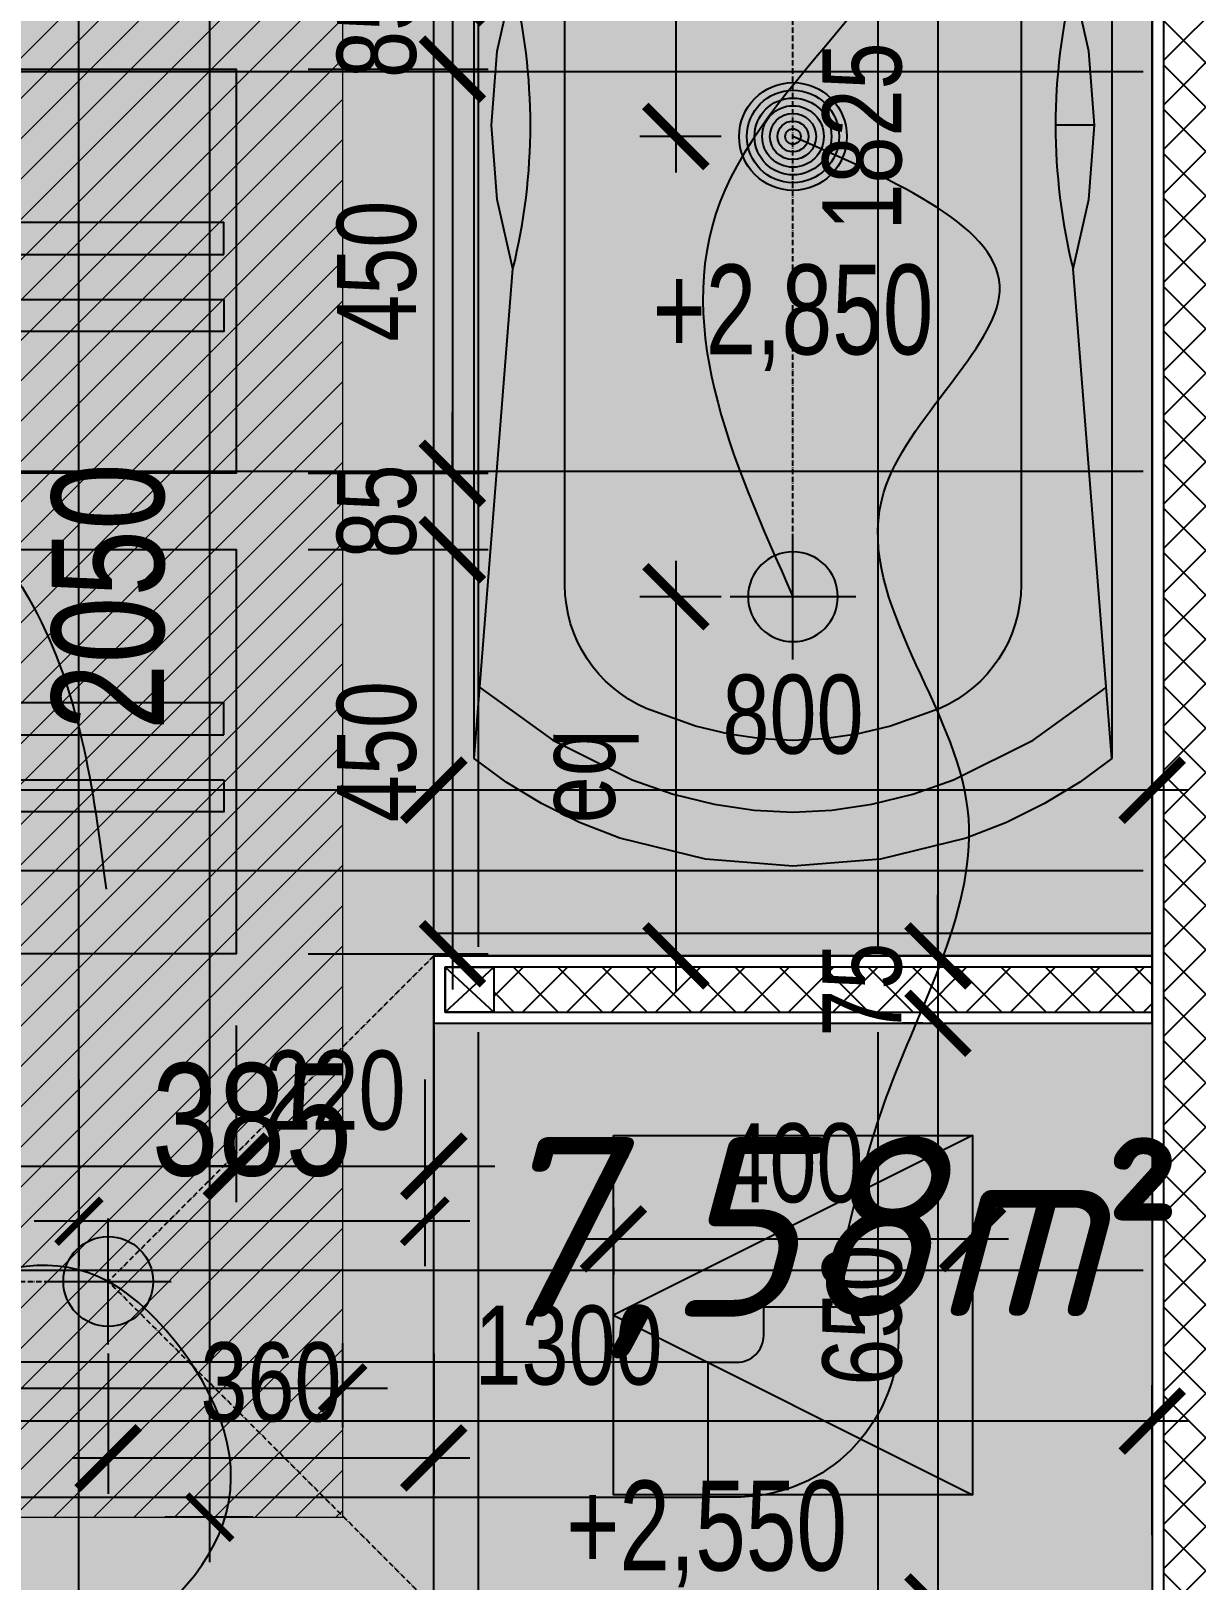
# Model space of a CAD drawing. Header units: metres. Extents: x -577923 to -19598, y 119734 to 247764.
# Drawn here: x -545700 to -544403, y 189603 to 191328 of the extents above; entities that cross this region are included whole.
import ezdxf
from ezdxf.enums import TextEntityAlignment as Align

# ---------------------------------------------------------------- set-up
doc = ezdxf.new("R2010")
doc.units = ezdxf.units.M
for name, pattern in [('ACAD_ISO10W100', [18, 12, -3, 0, -3]), ('CACHE2', [4.7625, 3.175, -1.5875]), ('HIDDEN', [9.525, 6.35, -3.175])]:
    doc.linetypes.add(name, pattern=pattern)
for name, color, linetype in [('ceiling', 232, 'Continuous'), ('ceiling dim', 4, 'Continuous'), ('dim', 4, 'Continuous'), ('electricity', 61, 'Continuous'), ('floor', 172, 'Continuous'), ('floor hatch', 252, 'Continuous'), ('furniture', 34, 'Continuous'), ('Gypsum_wall', 3, 'Continuous'), ('light', 230, 'Continuous'), ('Marks ceiling', 4, 'Continuous'), ('Sanitari', 144, 'Continuous'), ('Ventilation', 92, 'CACHE2')]:
    doc.layers.add(name, color=color, linetype=linetype)
doc.layers.add('Hitting', color=150, linetype='HIDDEN', lineweight=18)
doc.styles.add('ISO', font='isocpeui.ttf')
doc.styles.add('KOTE', font='romrust.shx', dxfattribs={"width": 0.8})
doc.dimstyles.new('ayala 50', dxfattribs={"dimscale": 50, "dimtxt": 2.5, "dimasz": 1, "dimexe": 1, "dimexo": 2, "dimgap": 1, "dimtad": 1, "dimdec": 0, "dimzin": 9, "dimdsep": 46, "dimtxsty": 'KOTE', "dimblk": 'ARCHTICK', "dimcen": 0, "dimdle": 1, "dimclrd": 4, "dimclre": 4, "dimclrt": 3, "dimadec": 0, "dimazin": 0, "dimtfac": 0.666667, "dimtdec": 0, "dimtix": 1, "dimtmove": 2, "dimatfit": 0, "dimfxl": 1, "dimtvp": 1, "dimtolj": 1, "dimarcsym": 0})
doc.dimstyles.new('scale 40', dxfattribs={"dimscale": 40, "dimtxt": 2.2, "dimasz": 1.7, "dimexe": 1, "dimexo": 2, "dimgap": 1, "dimtad": 1, "dimdec": 0, "dimzin": 9, "dimdsep": 46, "dimtxsty": 'KOTE', "dimblk": 'ARCHTICK', "dimcen": 0, "dimdle": 1, "dimclrd": 4, "dimclre": 4, "dimclrt": 3, "dimadec": 0, "dimazin": 0, "dimtfac": 0.666667, "dimtdec": 0, "dimtix": 1, "dimtmove": 2, "dimatfit": 0, "dimfxl": 1, "dimtvp": 1, "dimtolj": 1, "dimarcsym": 0})

# ---------------------------------------------------------------- blocks, each defined once
blk = doc.blocks.new('downlight')
at = {"color": 0}
for p, q in [((0, 10.5), (0, -10.5)), ((-10.5, 0), (10.5, 0))]:
    blk.add_line(p, q, dxfattribs=at)
blk.add_circle((0, 0), 7.5, dxfattribs=at)
blk = doc.blocks.new('_ArchTick')
at = {"color": 0, "linetype": 'ByBlock', "const_width": 0.15}
blk.add_lwpolyline([(-0.5, -0.5), (0.5, 0.5)], dxfattribs=at)
blk = doc.blocks.new('*D607')
at = {"layer": 'Defpoints', "color": 0, "transparency": 16777216}
for p in [(-545751.7, 189780.4), (-545751.7, 189573.3), (-544451.7, 189573.3)]:
    blk.add_point(p, dxfattribs=at)
at = {"layer": 'dim', "color": 4, "lineweight": -2, "transparency": 16777216}
for p, q in [((-545751.7, 189653.3), (-545751.7, 189820.4)), ((-544451.7, 189653.3), (-544451.7, 189820.4)), ((-544411.7, 189780.4), (-545791.7, 189780.4))]:
    blk.add_line(p, q, dxfattribs=at)
at = {"layer": 'dim', "color": 4, "lineweight": -2, "transparency": 16777216, "xscale": 68, "yscale": 68, "zscale": 68, "rotation": 180}
blk.add_blockref('_ArchTick', (-545751.7, 189780.4), dxfattribs=at)
at = {"layer": 'dim', "color": 4, "lineweight": -2, "transparency": 16777216, "xscale": 68, "yscale": 68, "zscale": 68}
blk.add_blockref('_ArchTick', (-544451.7, 189780.4), dxfattribs=at)
at = {"layer": 'dim', "color": 3, "transparency": 16777216, "insert": (-545101.7, 189864.4), "char_height": 88, "attachment_point": 5, "style": 'KOTE'}
blk.add_mtext('\\A1;1300', dxfattribs=at)
blk = doc.blocks.new('*D617')
at = {"layer": 'Defpoints', "color": 0, "transparency": 16777216}
for p in [(-544451.7, 192123.3), (-544690.3, 190298.3), (-544451.7, 190298.3)]:
    blk.add_point(p, dxfattribs=at)
at = {"layer": 'dim', "color": 4, "lineweight": -2, "transparency": 16777216}
for p, q in [((-544690.3, 192163.3), (-544690.3, 190258.3)), ((-544531.7, 192123.3), (-544730.3, 192123.3)), ((-544531.7, 190298.3), (-544730.3, 190298.3))]:
    blk.add_line(p, q, dxfattribs=at)
at = {"layer": 'dim', "color": 4, "lineweight": -2, "transparency": 16777216, "xscale": 68, "yscale": 68, "zscale": 68}
for p, rotation in [((-544690.3, 192123.3), 90), ((-544690.3, 190298.3), 270)]:
    blk.add_blockref('_ArchTick', p, dxfattribs=dict(at, rotation=rotation))
at = {"layer": 'dim', "color": 3, "transparency": 16777216, "insert": (-544774.3, 191210.8), "char_height": 88, "attachment_point": 5, "rotation": 90, "style": 'KOTE'}
blk.add_mtext('\\A1;1825', dxfattribs=at)
blk = doc.blocks.new('air diffuser')
at = {"color": 0}
for radius in [150, 128.6, 107.1, 85.7, 64.3, 42.9, 21.4]:
    blk.add_circle((0, 0), radius, dxfattribs=at)
blk = doc.blocks.new('Ravak sonata 180')
at = {"layer": 'Gypsum_wall', "linetype": 'ByBlock'}
blk.add_hatch(color=254, dxfattribs=at).paths.add_polyline_path([(-1800, -400), (-1800, 400), (0, 400), (0, -400)])
at = {"color": 0}
for p, q in [((-1605, 355), (-195, 355)), ((-1605, 355), (-1060, 311.9)), ((-900, -335.6), (-900, -292.4)), ((-1605, -355), (-1060, -311.9)), ((-195, -355), (-1605, -355))]:
    blk.add_line(p, q, dxfattribs=at)
for points in [[(-1800, -400), (-1800, 400), (0, 400), (0, -400), (-1800, -400)], [(-1605, -355), (-1631.5, -319.5), (-1655.4, -280.2), (-1676.3, -237.8), (-1693.8, -192.7), (-1717.3, -97.3), (-1725, 0), (-1717.3, 97.3), (-1693.8, 192.7), (-1676.3, 237.8), (-1655.4, 280.2), (-1631.5, 319.5), (-1605, 355)], [(-1526.2, 348.8), (-1584.6, 267.6), (-1628.9, 178.9), (-1644.7, 133.4), (-1656.1, 87.9), (-1662.8, 43.2), (-1665, 0), (-1662.8, -43.2), (-1656.1, -87.9), (-1644.7, -133.4), (-1628.9, -178.9), (-1584.6, -267.6), (-1526.2, -348.8)], [(-1060, 311.9), (-982.6, 329.4), (-900, 335.6), (-817.4, 329.4), (-740, 311.9)], [(-1060, -311.9), (-982.6, -329.4), (-900, -335.6), (-817.4, -329.4), (-740, -311.9)]]:
    blk.add_lwpolyline(points, dxfattribs=at)
blk.add_lwpolyline([(-1411.6, -254, -0.299465), (-1549.3, -163.4), (-1569, -108.5), (-1578, -71.2), (-1583.3, -34.8), (-1585, 0), (-1583.3, 34.9), (-1578, 71.2), (-1569, 108.5), (-1549.3, 163.4, -0.299465), (-1411.6, 254), (-253.4, 254), (-224, 201.1), (-192.5, 119.6), (-182.7, 78.7), (-176.9, 38.7), (-175, 0), (-176.9, -38.7), (-182.7, -78.7), (-192.5, -119.6), (-224, -201.1), (-253.4, -254), (-1411.6, -254)], format="xyb", dxfattribs=at)
for centre, start, end in [((-900, 958.2), 256.0954, 283.9046), ((-900, -958.2), 76.0954, 103.9046)]:
    blk.add_arc(centre, 665.8, start, end, dxfattribs=at)
blk = doc.blocks.new('*D830')
at = {"layer": 'Defpoints', "color": 0, "transparency": 16777216}
for p in [(-544451.7, 190298.3), (-544690.3, 190223.3), (-544627, 190223.3)]:
    blk.add_point(p, dxfattribs=at)
at = {"layer": 'dim', "color": 4, "lineweight": -2, "transparency": 16777216}
for p, q in [((-544690.3, 190298.3), (-544690.3, 190366.3)), ((-544531.7, 190298.3), (-544730.3, 190298.3)), ((-544690.3, 190298.3), (-544690.3, 190223.3)), ((-544707, 190223.3), (-544730.3, 190223.3)), ((-544690.3, 190223.3), (-544690.3, 190155.3))]:
    blk.add_line(p, q, dxfattribs=at)
at = {"layer": 'dim', "color": 4, "lineweight": -2, "transparency": 16777216, "xscale": 68, "yscale": 68, "zscale": 68}
for p, rotation in [((-544690.3, 190298.3), 270), ((-544690.3, 190223.3), 90)]:
    blk.add_blockref('_ArchTick', p, dxfattribs=dict(at, rotation=rotation))
at = {"layer": 'dim', "color": 3, "transparency": 16777216, "insert": (-544774.3, 190260.8), "char_height": 88, "attachment_point": 5, "rotation": 90, "style": 'KOTE'}
blk.add_mtext('\\A1;75', dxfattribs=at)
blk = doc.blocks.new('*D831')
at = {"layer": 'Defpoints', "color": 0, "transparency": 16777216}
for p in [(-544627, 190223.3), (-544690.3, 189573.3), (-544451.7, 189573.3)]:
    blk.add_point(p, dxfattribs=at)
at = {"layer": 'dim', "color": 4, "lineweight": -2, "transparency": 16777216}
for p, q in [((-544690.3, 190263.3), (-544690.3, 189533.3)), ((-544707, 190223.3), (-544730.3, 190223.3)), ((-544531.7, 189573.3), (-544730.3, 189573.3))]:
    blk.add_line(p, q, dxfattribs=at)
at = {"layer": 'dim', "color": 4, "lineweight": -2, "transparency": 16777216, "xscale": 68, "yscale": 68, "zscale": 68}
for p, rotation in [((-544690.3, 190223.3), 90), ((-544690.3, 189573.3), 270)]:
    blk.add_blockref('_ArchTick', p, dxfattribs=dict(at, rotation=rotation))
at = {"layer": 'dim', "color": 3, "transparency": 16777216, "insert": (-544774.3, 189898.3), "char_height": 88, "attachment_point": 5, "rotation": 90, "style": 'KOTE'}
blk.add_mtext('\\A1;650', dxfattribs=at)
blk = doc.blocks.new('*D836')
at = {"layer": 'Defpoints', "color": 0, "transparency": 16777216}
for p in [(-545251.7, 190482.9), (-545251.7, 190298.3), (-544451.7, 190298.3)]:
    blk.add_point(p, dxfattribs=at)
at = {"layer": 'dim', "color": 4, "lineweight": -2, "transparency": 16777216}
for p, q in [((-545251.7, 190378.3), (-545251.7, 190522.9)), ((-544451.7, 190378.3), (-544451.7, 190522.9)), ((-544411.7, 190482.9), (-545291.7, 190482.9))]:
    blk.add_line(p, q, dxfattribs=at)
at = {"layer": 'dim', "color": 4, "lineweight": -2, "transparency": 16777216, "xscale": 68, "yscale": 68, "zscale": 68, "rotation": 180}
blk.add_blockref('_ArchTick', (-545251.7, 190482.9), dxfattribs=at)
at = {"layer": 'dim', "color": 4, "lineweight": -2, "transparency": 16777216, "xscale": 68, "yscale": 68, "zscale": 68}
blk.add_blockref('_ArchTick', (-544451.7, 190482.9), dxfattribs=at)
at = {"layer": 'dim', "color": 3, "transparency": 16777216, "insert": (-544851.7, 190566.9), "char_height": 88, "attachment_point": 5, "style": 'KOTE'}
blk.add_mtext('\\A1;800', dxfattribs=at)
blk = doc.blocks.new('*D849')
at = {"layer": 'ceiling dim', "color": 4, "linetype": 'ByBlock', "lineweight": -2, "transparency": 16777216}
for p, q in [((-546711.8, 190220.8), (-546711.8, 190024.3)), ((-545471.7, 190220.8), (-545471.7, 190024.3)), ((-546751.8, 190064.3), (-545431.7, 190064.3))]:
    blk.add_line(p, q, dxfattribs=at)
at = {"layer": 'Defpoints', "color": 0, "linetype": 'ByBlock', "transparency": 16777216}
for p in [(-546711.8, 190300.8), (-545471.7, 190300.8), (-545471.7, 190064.3)]:
    blk.add_point(p, dxfattribs=at)
at = {"layer": 'ceiling dim', "color": 4, "linetype": 'ByBlock', "lineweight": -2, "transparency": 16777216, "xscale": 68, "yscale": 68, "zscale": 68, "rotation": 180}
blk.add_blockref('_ArchTick', (-546711.8, 190064.3), dxfattribs=at)
at = {"layer": 'ceiling dim', "color": 4, "linetype": 'ByBlock', "lineweight": -2, "transparency": 16777216, "xscale": 68, "yscale": 68, "zscale": 68}
blk.add_blockref('_ArchTick', (-545471.7, 190064.3), dxfattribs=at)
at = {"layer": 'ceiling dim', "color": 3, "linetype": 'ByBlock', "transparency": 16777216, "insert": (-546091.8, 190148.3), "char_height": 88, "attachment_point": 5, "style": 'KOTE'}
blk.add_mtext('\\A1;1240', dxfattribs=at)
blk = doc.blocks.new('*D850')
at = {"layer": 'ceiling dim', "color": 4, "linetype": 'ByBlock', "lineweight": -2, "transparency": 16777216}
for p, q in [((-545471.7, 190220.8), (-545471.7, 190024.3)), ((-545251.7, 190220.8), (-545251.7, 190024.3)), ((-545471.7, 190064.3), (-545539.7, 190064.3)), ((-545471.7, 190064.3), (-545251.7, 190064.3)), ((-545251.7, 190064.3), (-545183.7, 190064.3))]:
    blk.add_line(p, q, dxfattribs=at)
at = {"layer": 'Defpoints', "color": 0, "linetype": 'ByBlock', "transparency": 16777216}
for p in [(-545471.7, 190300.8), (-545251.7, 190300.8), (-545251.7, 190064.3)]:
    blk.add_point(p, dxfattribs=at)
at = {"layer": 'ceiling dim', "color": 4, "linetype": 'ByBlock', "lineweight": -2, "transparency": 16777216, "xscale": 68, "yscale": 68, "zscale": 68}
blk.add_blockref('_ArchTick', (-545471.7, 190064.3), dxfattribs=at)
at = {"layer": 'ceiling dim', "color": 4, "linetype": 'ByBlock', "lineweight": -2, "transparency": 16777216, "xscale": 68, "yscale": 68, "zscale": 68, "rotation": 180}
blk.add_blockref('_ArchTick', (-545251.7, 190064.3), dxfattribs=at)
at = {"layer": 'ceiling dim', "color": 3, "linetype": 'ByBlock', "transparency": 16777216, "insert": (-545361.7, 190148.3), "char_height": 88, "attachment_point": 5, "style": 'KOTE'}
blk.add_mtext('\\A1;220', dxfattribs=at)
blk = doc.blocks.new('*D852')
at = {"layer": 'ceiling dim', "color": 4, "linetype": 'ByBlock', "lineweight": -2, "transparency": 16777216}
for p, q in [((-545231, 191370.8), (-545231, 191438.8)), ((-545391.7, 191370.8), (-545191, 191370.8)), ((-545231, 191370.8), (-545231, 191285.8)), ((-545391.7, 191285.8), (-545191, 191285.8)), ((-545231, 191285.8), (-545231, 191217.8))]:
    blk.add_line(p, q, dxfattribs=at)
at = {"layer": 'Defpoints', "color": 0, "linetype": 'ByBlock', "transparency": 16777216}
for p in [(-545471.7, 191370.8), (-545471.7, 191285.8), (-545231, 191285.8)]:
    blk.add_point(p, dxfattribs=at)
at = {"layer": 'ceiling dim', "color": 4, "linetype": 'ByBlock', "lineweight": -2, "transparency": 16777216, "xscale": 68, "yscale": 68, "zscale": 68}
for p, rotation in [((-545231, 191370.8), 270), ((-545231, 191285.8), 90)]:
    blk.add_blockref('_ArchTick', p, dxfattribs=dict(at, rotation=rotation))
at = {"layer": 'ceiling dim', "color": 3, "linetype": 'ByBlock', "transparency": 16777216, "insert": (-545315, 191328.3), "char_height": 88, "attachment_point": 5, "rotation": 90, "style": 'KOTE'}
blk.add_mtext('\\A1;85', dxfattribs=at)
blk = doc.blocks.new('*D853')
at = {"layer": 'ceiling dim', "color": 4, "linetype": 'ByBlock', "lineweight": -2, "transparency": 16777216}
for p, q in [((-545231, 191325.8), (-545231, 190795.8)), ((-545391.7, 191285.8), (-545191, 191285.8)), ((-545391.7, 190835.8), (-545191, 190835.8))]:
    blk.add_line(p, q, dxfattribs=at)
at = {"layer": 'Defpoints', "color": 0, "linetype": 'ByBlock', "transparency": 16777216}
for p in [(-545471.7, 191285.8), (-545471.7, 190835.8), (-545231, 190835.8)]:
    blk.add_point(p, dxfattribs=at)
at = {"layer": 'ceiling dim', "color": 4, "linetype": 'ByBlock', "lineweight": -2, "transparency": 16777216, "xscale": 68, "yscale": 68, "zscale": 68}
for p, rotation in [((-545231, 191285.8), 90), ((-545231, 190835.8), 270)]:
    blk.add_blockref('_ArchTick', p, dxfattribs=dict(at, rotation=rotation))
at = {"layer": 'ceiling dim', "color": 3, "linetype": 'ByBlock', "transparency": 16777216, "insert": (-545315, 191060.8), "char_height": 88, "attachment_point": 5, "rotation": 90, "style": 'KOTE'}
blk.add_mtext('\\A1;450', dxfattribs=at)
blk = doc.blocks.new('*D854')
at = {"layer": 'ceiling dim', "color": 4, "linetype": 'ByBlock', "lineweight": -2, "transparency": 16777216}
for p, q in [((-545231, 190835.8), (-545231, 190903.8)), ((-545391.7, 190835.8), (-545191, 190835.8)), ((-545231, 190835.8), (-545231, 190750.8)), ((-545391.7, 190750.8), (-545191, 190750.8)), ((-545231, 190750.8), (-545231, 190682.8))]:
    blk.add_line(p, q, dxfattribs=at)
at = {"layer": 'Defpoints', "color": 0, "linetype": 'ByBlock', "transparency": 16777216}
for p in [(-545471.7, 190835.8), (-545471.7, 190750.8), (-545231, 190750.8)]:
    blk.add_point(p, dxfattribs=at)
at = {"layer": 'ceiling dim', "color": 4, "linetype": 'ByBlock', "lineweight": -2, "transparency": 16777216, "xscale": 68, "yscale": 68, "zscale": 68}
for p, rotation in [((-545231, 190835.8), 270), ((-545231, 190750.8), 90)]:
    blk.add_blockref('_ArchTick', p, dxfattribs=dict(at, rotation=rotation))
at = {"layer": 'ceiling dim', "color": 3, "linetype": 'ByBlock', "transparency": 16777216, "insert": (-545315, 190793.3), "char_height": 88, "attachment_point": 5, "rotation": 90, "style": 'KOTE'}
blk.add_mtext('\\A1;85', dxfattribs=at)
blk = doc.blocks.new('*D855')
at = {"layer": 'ceiling dim', "color": 4, "linetype": 'ByBlock', "lineweight": -2, "transparency": 16777216}
for p, q in [((-545231, 190790.8), (-545231, 190260.8)), ((-545391.7, 190750.8), (-545191, 190750.8)), ((-545391.7, 190300.8), (-545191, 190300.8))]:
    blk.add_line(p, q, dxfattribs=at)
at = {"layer": 'Defpoints', "color": 0, "linetype": 'ByBlock', "transparency": 16777216}
for p in [(-545471.7, 190750.8), (-545471.7, 190300.8), (-545231, 190300.8)]:
    blk.add_point(p, dxfattribs=at)
at = {"layer": 'ceiling dim', "color": 4, "linetype": 'ByBlock', "lineweight": -2, "transparency": 16777216, "xscale": 68, "yscale": 68, "zscale": 68}
for p, rotation in [((-545231, 190750.8), 90), ((-545231, 190300.8), 270)]:
    blk.add_blockref('_ArchTick', p, dxfattribs=dict(at, rotation=rotation))
at = {"layer": 'ceiling dim', "color": 3, "linetype": 'ByBlock', "transparency": 16777216, "insert": (-545315, 190525.8), "char_height": 88, "attachment_point": 5, "rotation": 90, "style": 'KOTE'}
blk.add_mtext('\\A1;450', dxfattribs=at)
blk = doc.blocks.new('*D894')
at = {"layer": 'Defpoints', "color": 0, "transparency": 16777216}
for p in [(-546931.8, 190482.9), (-546931.8, 190298.3), (-545251.7, 190298.3)]:
    blk.add_point(p, dxfattribs=at)
at = {"layer": 'dim', "color": 4, "lineweight": -2, "transparency": 16777216}
for p, q in [((-546931.8, 190378.3), (-546931.8, 190522.9)), ((-545251.7, 190378.3), (-545251.7, 190522.9)), ((-545211.7, 190482.9), (-546971.8, 190482.9))]:
    blk.add_line(p, q, dxfattribs=at)
at = {"layer": 'dim', "color": 4, "lineweight": -2, "transparency": 16777216, "xscale": 68, "yscale": 68, "zscale": 68, "rotation": 180}
blk.add_blockref('_ArchTick', (-546931.8, 190482.9), dxfattribs=at)
at = {"layer": 'dim', "color": 4, "lineweight": -2, "transparency": 16777216, "xscale": 68, "yscale": 68, "zscale": 68}
blk.add_blockref('_ArchTick', (-545251.7, 190482.9), dxfattribs=at)
at = {"layer": 'dim', "color": 3, "transparency": 16777216, "insert": (-546091.8, 190566.9), "char_height": 88, "attachment_point": 5, "style": 'KOTE'}
blk.add_mtext('\\A1;1680', dxfattribs=at)
blk = doc.blocks.new('*D986')
at = {"layer": 'ceiling dim', "color": 4, "linetype": 'ByBlock', "lineweight": -2, "transparency": 16777216}
for p, q in [((-545614.2, 189855.8), (-545614.2, 189699.4)), ((-545251.7, 189855.8), (-545251.7, 189699.4)), ((-545654.2, 189739.4), (-545211.7, 189739.4))]:
    blk.add_line(p, q, dxfattribs=at)
at = {"layer": 'Defpoints', "color": 0, "linetype": 'ByBlock', "transparency": 16777216}
for p in [(-545614.2, 189935.8), (-545251.7, 189935.8), (-545251.7, 189739.4)]:
    blk.add_point(p, dxfattribs=at)
at = {"layer": 'ceiling dim', "color": 4, "linetype": 'ByBlock', "lineweight": -2, "transparency": 16777216, "xscale": 68, "yscale": 68, "zscale": 68, "rotation": 180}
blk.add_blockref('_ArchTick', (-545614.2, 189739.4), dxfattribs=at)
at = {"layer": 'ceiling dim', "color": 4, "linetype": 'ByBlock', "lineweight": -2, "transparency": 16777216, "xscale": 68, "yscale": 68, "zscale": 68}
blk.add_blockref('_ArchTick', (-545251.7, 189739.4), dxfattribs=at)
at = {"layer": 'ceiling dim', "color": 3, "linetype": 'ByBlock', "transparency": 16777216, "insert": (-545433, 189823.4), "char_height": 88, "attachment_point": 5, "style": 'KOTE'}
blk.add_mtext('\\A1;360', dxfattribs=at)
blk = doc.blocks.new('*D995')
at = {"layer": 'ceiling dim', "color": 4, "linetype": 'ByBlock', "lineweight": -2, "transparency": 16777216}
for p, q in [((-544982.1, 190738.3), (-544982.1, 190258.3)), ((-544931.7, 190698.3), (-545022.1, 190698.3)), ((-544931.7, 190298.3), (-545022.1, 190298.3))]:
    blk.add_line(p, q, dxfattribs=at)
at = {"layer": 'Defpoints', "color": 0, "linetype": 'ByBlock', "transparency": 16777216}
for p in [(-544851.7, 190698.3), (-544982.1, 190298.3), (-544851.7, 190298.3)]:
    blk.add_point(p, dxfattribs=at)
at = {"layer": 'ceiling dim', "color": 4, "linetype": 'ByBlock', "lineweight": -2, "transparency": 16777216, "xscale": 68, "yscale": 68, "zscale": 68}
for p, rotation in [((-544982.1, 190698.3), 90), ((-544982.1, 190298.3), 270)]:
    blk.add_blockref('_ArchTick', p, dxfattribs=dict(at, rotation=rotation))
at = {"layer": 'ceiling dim', "color": 3, "linetype": 'ByBlock', "transparency": 16777216, "insert": (-545080.8, 190498.3), "char_height": 88, "attachment_point": 5, "rotation": 90, "style": 'KOTE'}
blk.add_mtext('\\A1;eq', dxfattribs=at)
blk = doc.blocks.new('*D997')
at = {"layer": 'ceiling dim', "color": 4, "linetype": 'ByBlock', "lineweight": -2, "transparency": 16777216}
for p, q in [((-544982.1, 191763.3), (-544982.1, 191170.8)), ((-544931.7, 191723.3), (-545022.1, 191723.3)), ((-544931.7, 191210.8), (-545022.1, 191210.8))]:
    blk.add_line(p, q, dxfattribs=at)
at = {"layer": 'Defpoints', "color": 0, "linetype": 'ByBlock', "transparency": 16777216}
for p in [(-544851.7, 191723.3), (-544982.1, 191210.8), (-544851.7, 191210.8)]:
    blk.add_point(p, dxfattribs=at)
at = {"layer": 'ceiling dim', "color": 4, "linetype": 'ByBlock', "lineweight": -2, "transparency": 16777216, "xscale": 68, "yscale": 68, "zscale": 68}
for p, rotation in [((-544982.1, 191723.3), 90), ((-544982.1, 191210.8), 270)]:
    blk.add_blockref('_ArchTick', p, dxfattribs=dict(at, rotation=rotation))
at = {"layer": 'ceiling dim', "color": 3, "linetype": 'ByBlock', "transparency": 16777216, "insert": (-545066.1, 191467), "char_height": 88, "attachment_point": 5, "rotation": 90, "style": 'KOTE'}
blk.add_mtext('\\A1;512', dxfattribs=at)
blk = doc.blocks.new('*D1046')
at = {"layer": 'Defpoints', "color": 0, "linetype": 'ByBlock', "transparency": 16777216}
for p in [(-545646.8, 190260.8), (-545261.7, 190260.8), (-545646.8, 190002.9)]:
    blk.add_point(p, dxfattribs=at)
at = {"layer": 'floor', "color": 4, "linetype": 'ByBlock', "lineweight": -2, "transparency": 16777216}
for p, q in [((-545646.8, 190160.8), (-545646.8, 189952.9)), ((-545261.7, 190160.8), (-545261.7, 189952.9)), ((-545211.7, 190002.9), (-545696.8, 190002.9))]:
    blk.add_line(p, q, dxfattribs=at)
at = {"layer": 'floor', "color": 4, "linetype": 'ByBlock', "lineweight": -2, "transparency": 16777216, "xscale": 50, "yscale": 50, "zscale": 50, "rotation": 180}
blk.add_blockref('_ArchTick', (-545646.8, 190002.9), dxfattribs=at)
at = {"layer": 'floor', "color": 4, "linetype": 'ByBlock', "lineweight": -2, "transparency": 16777216, "xscale": 50, "yscale": 50, "zscale": 50}
blk.add_blockref('_ArchTick', (-545261.7, 190002.9), dxfattribs=at)
at = {"layer": 'floor', "color": 3, "linetype": 'ByBlock', "transparency": 16777216, "insert": (-545454.2, 190115.4), "char_height": 125, "attachment_point": 5, "style": 'KOTE'}
blk.add_mtext('\\A1;385', dxfattribs=at)
blk = doc.blocks.new('*D1186')
at = {"layer": 'ceiling dim', "color": 4, "linetype": 'ByBlock', "lineweight": -2, "transparency": 16777216}
for p, q in [((-545051.7, 190018.3), (-545051.7, 189943.3)), ((-544651.7, 190018.3), (-544651.7, 189943.3)), ((-545091.7, 189983.3), (-544611.7, 189983.3))]:
    blk.add_line(p, q, dxfattribs=at)
at = {"layer": 'Defpoints', "color": 0, "linetype": 'ByBlock', "transparency": 16777216}
for p in [(-545051.7, 190098.3), (-544651.7, 190098.3), (-544651.7, 189983.3)]:
    blk.add_point(p, dxfattribs=at)
at = {"layer": 'ceiling dim', "color": 4, "linetype": 'ByBlock', "lineweight": -2, "transparency": 16777216, "xscale": 68, "yscale": 68, "zscale": 68, "rotation": 180}
blk.add_blockref('_ArchTick', (-545051.7, 189983.3), dxfattribs=at)
at = {"layer": 'ceiling dim', "color": 4, "linetype": 'ByBlock', "lineweight": -2, "transparency": 16777216, "xscale": 68, "yscale": 68, "zscale": 68}
blk.add_blockref('_ArchTick', (-544651.7, 189983.3), dxfattribs=at)
at = {"layer": 'ceiling dim', "color": 3, "linetype": 'ByBlock', "transparency": 16777216, "insert": (-544851.7, 190067.3), "char_height": 88, "attachment_point": 5, "style": 'KOTE'}
blk.add_mtext('\\A1;400', dxfattribs=at)
blk = doc.blocks.new('*D1190')
at = {"layer": 'Defpoints', "color": 0, "linetype": 'ByBlock', "transparency": 16777216}
for p in [(-545353.1, 191723.3), (-545501.3, 189673.3), (-545353.1, 189673.3)]:
    blk.add_point(p, dxfattribs=at)
at = {"layer": 'Hitting', "color": 4, "linetype": 'ByBlock', "lineweight": -2, "transparency": 16777216}
for p, q in [((-545501.3, 191773.3), (-545501.3, 189623.3)), ((-545453.1, 191723.3), (-545551.3, 191723.3)), ((-545453.1, 189673.3), (-545551.3, 189673.3))]:
    blk.add_line(p, q, dxfattribs=at)
at = {"layer": 'Hitting', "color": 4, "linetype": 'ByBlock', "lineweight": -2, "transparency": 16777216, "xscale": 50, "yscale": 50, "zscale": 50}
for p, rotation in [((-545501.3, 191723.3), 90), ((-545501.3, 189673.3), 270)]:
    blk.add_blockref('_ArchTick', p, dxfattribs=dict(at, rotation=rotation))
at = {"layer": 'Hitting', "color": 3, "linetype": 'ByBlock', "transparency": 16777216, "insert": (-545613.8, 190698.3), "char_height": 125, "attachment_point": 5, "rotation": 90, "style": 'KOTE'}
blk.add_mtext('\\A1;2050', dxfattribs=at)
blk = doc.blocks.new('*D1191')
at = {"layer": 'Defpoints', "color": 0, "linetype": 'ByBlock', "transparency": 16777216}
for p in [(-545353.1, 189817.2), (-546851.8, 189673.3), (-545353.1, 189673.3)]:
    blk.add_point(p, dxfattribs=at)
at = {"layer": 'Hitting', "color": 4, "linetype": 'ByBlock', "lineweight": -2, "transparency": 16777216}
for p, q in [((-546851.8, 189773.3), (-546851.8, 189867.2)), ((-545353.1, 189773.3), (-545353.1, 189867.2)), ((-546901.8, 189817.2), (-545303.1, 189817.2))]:
    blk.add_line(p, q, dxfattribs=at)
at = {"layer": 'Hitting', "color": 4, "linetype": 'ByBlock', "lineweight": -2, "transparency": 16777216, "xscale": 50, "yscale": 50, "zscale": 50, "rotation": 180}
blk.add_blockref('_ArchTick', (-546851.8, 189817.2), dxfattribs=at)
at = {"layer": 'Hitting', "color": 4, "linetype": 'ByBlock', "lineweight": -2, "transparency": 16777216, "xscale": 50, "yscale": 50, "zscale": 50}
blk.add_blockref('_ArchTick', (-545353.1, 189817.2), dxfattribs=at)
at = {"layer": 'Hitting', "color": 3, "linetype": 'ByBlock', "transparency": 16777216, "insert": (-546102.4, 189929.7), "char_height": 125, "attachment_point": 5, "style": 'KOTE'}
blk.add_mtext('\\A1;1500', dxfattribs=at)

msp = doc.modelspace()

# ---------------------------------------------------------------- hatches: boundary and pattern name
at = {"layer": 'ceiling', "linetype": 'ByBlock', "true_color": 0xa9bcb3}
h = msp.add_hatch(color=253, dxfattribs=at)
h.paths.add_polyline_path([(-545251.7, 190298.3), (-544451.7, 190298.3), (-544451.7, 192123.3), (-546931.8, 192123.3), (-546931.8, 191823.3), (-547521.8, 191823.3), (-547521.8, 190298.3), (-546931.8, 190298.3), (-546931.8, 189573.3), (-545251.7, 189573.3)])
h.paths.add_polyline_path([(-546711.8, 190750.8), (-545471.7, 190750.8), (-545471.7, 190300.8), (-546711.8, 190300.8)], flags=16)
h.paths.add_polyline_path([(-546711.8, 191285.8), (-545471.7, 191285.8), (-545471.7, 190835.8), (-546711.8, 190835.8)], flags=16)
h.paths.add_polyline_path([(-545471.7, 191820.8), (-546711.8, 191820.8), (-546711.8, 191370.8), (-545471.7, 191370.8)], flags=16)
at = {"layer": 'floor hatch', "linetype": 'ByBlock', "true_color": 0xe9ece9}
msp.add_hatch(color=254, dxfattribs=at).paths.add_polyline_path([(-547571.8, 189573.3), (-547571.8, 190223.3), (-546931.8, 190223.3), (-546931.8, 190298.3), (-547301.8, 190298.3), (-547301.8, 191823.3), (-546931.8, 191823.3), (-546931.8, 192123.3), (-544451.7, 192123.3), (-544451.7, 190298.3), (-545251.7, 190298.3), (-545251.7, 190223.3), (-544451.7, 190223.3), (-544451.7, 189573.3), (-545751.7, 189573.3), (-545751.7, 189553.3), (-546581.8, 189553.3), (-546581.8, 189573.3)])
at = {"layer": 'Gypsum_wall'}
h = msp.add_hatch(dxfattribs=at)
h.set_pattern_fill('ANSI37', color=0, scale=11, style=0)
h.paths.add_polyline_path([(-545334.7, 189485.8), (-544364.2, 189485.8), (-544364.2, 192188.3), (-544439.2, 192188.3), (-544439.2, 189560.8), (-545369.7, 189560.8), (-545676.7, 189560.8), (-545676.7, 189485.8), (-545409.7, 189485.8), (-545409.7, 189448.3), (-545334.7, 189448.3)])
h = msp.add_hatch(dxfattribs=at)
h.set_pattern_fill('ANSI37', color=0, scale=11, style=0)
h.paths.add_polyline_path([(-544451.7, 190235.8), (-544451.7, 190285.8), (-545185, 190285.8), (-545185, 190235.8)])
at = {"layer": 'Hitting', "linetype": 'ByBlock', "true_color": 0xf44d0b}
h = msp.add_hatch(dxfattribs=at)
h.set_pattern_fill('ANSI31', color=20, scale=10, style=0)
edge = h.paths.add_edge_path()
edge.add_line((-546851.8, 191723.3), (-547201.8, 191723.3))
edge.add_line((-547201.8, 191723.3), (-547201.8, 190398.3))
edge.add_line((-547201.8, 190398.3), (-546851.8, 190398.3))
edge.add_line((-546851.8, 190398.3), (-546851.8, 189673.3))
edge.add_line((-546851.8, 189673.3), (-545353.1, 189673.3))
edge.add_line((-545353.1, 189673.3), (-545353.1, 191723.3))
edge.add_line((-545353.1, 191723.3), (-547201.8, 191723.3))

# ---------------------------------------------------------------- linework, layer by layer
at = {"layer": 'ceiling'}
for p, q in [((-544651.7, 190098.3), (-545051.7, 189898.3)), ((-545051.7, 189898.3), (-544651.7, 189698.3))]:
    msp.add_line(p, q, dxfattribs=at)
for points in [[(-545251.7, 190298.3), (-544451.7, 190298.3), (-544451.7, 192123.3), (-546931.8, 192123.3), (-546931.8, 191823.3), (-547521.8, 191823.3), (-547521.8, 190298.3), (-546931.8, 190298.3), (-546931.8, 190298.3), (-546931.8, 189573.3), (-545251.7, 189573.3), (-545251.7, 190298.3)], [(-545051.7, 190098.3), (-544651.7, 190098.3), (-544651.7, 189698.3), (-545051.7, 189698.3), (-545051.7, 190098.3)]]:
    msp.add_lwpolyline(points, dxfattribs=at)
for points in [[(-546711.8, 191285.8), (-545471.7, 191285.8), (-545471.7, 190835.8), (-546711.8, 190835.8)], [(-546711.8, 190750.8), (-545471.7, 190750.8), (-545471.7, 190300.8), (-546711.8, 190300.8)]]:
    msp.add_lwpolyline(points, close=True, dxfattribs=at)
at = {"layer": 'electricity', "color": 53, "true_color": 0xdec33b}
for points in [[(-546515.6, 189220.9), (-545519.3, 189840.9), (-545614.2, 189935.8), (-546022.1, 189826.5), (-546569.3, 189935.8), (-546965.8, 190464.8), (-547226.8, 190598.3), (-546981.6, 191219.1), (-547226.8, 191523.3), (-546476.9, 191724.2), (-545537.1, 191724.2), (-544851.7, 191723.3), (-544690.3, 191561.9), (-544927.6, 191150.9), (-544851.7, 190698.3)], [(-544911.9, 188773.1), (-544912.6, 188937), (-544093.3, 188937), (-540026.3, 189126.6), (-539687.2, 189088.3), (-539687.2, 189629.5), (-539687.2, 190170.8), (-539671.5, 190712), (-539757.2, 191243.2)]]:
    msp.add_spline(points, degree=3, dxfattribs=at)
at = {"layer": 'electricity', "color": 150, "true_color": 0x229ef7}
for points in [[(-546515.6, 189220.9), (-546271.2, 189644.3), (-546627.2, 189923.3), (-546483.6, 190459), (-546627.2, 190698.3), (-546481, 191243.7), (-546627.2, 191473.3), (-546128.6, 191606.9), (-545703.9, 191473.3), (-545887.8, 191026.1), (-545703.9, 190698.3), (-545616.6, 190372.5)], [(-544872, 188692.3), (-543150.3, 188622.3), (-542516.1, 190110.8), (-542013.2, 190271.4)]]:
    msp.add_spline(points, degree=3, dxfattribs=at)
at = {"layer": 'floor', "linetype": 'ByBlock'}
msp.add_lwpolyline([(-547571.8, 189573.3), (-547571.8, 190223.3), (-546931.8, 190223.3), (-546931.8, 190298.3), (-547301.8, 190298.3), (-547301.8, 191823.3), (-546931.8, 191823.3), (-546931.8, 192123.3), (-544451.7, 192123.3), (-544451.7, 190298.3), (-545251.7, 190298.3), (-545251.7, 190223.3), (-544451.7, 190223.3), (-544451.7, 189573.3), (-545751.7, 189573.3), (-545751.7, 189553.3), (-546581.8, 189553.3), (-546581.8, 189573.3), (-547571.8, 189573.3)], dxfattribs=at)
at = {"layer": 'floor hatch', "color": 8, "linetype": 'ByBlock'}
for p, q in [((-545646.8, 189553.3), (-545646.8, 192113.3)), ((-545201.8, 190308.3), (-545201.8, 192113.3)), ((-544756.8, 190308.3), (-544756.8, 192113.3)), ((-547291.8, 191283.3), (-544461.7, 191283.3)), ((-547291.8, 190838.3), (-544461.7, 190838.3)), ((-547291.8, 190393.3), (-544461.7, 190393.3)), ((-545201.8, 189553.3), (-545201.8, 190213.3)), ((-544756.8, 189553.3), (-544756.8, 190213.3)), ((-547541.8, 189948.3), (-544461.7, 189948.3))]:
    msp.add_line(p, q, dxfattribs=at)
at = {"layer": 'furniture'}
msp.add_lwpolyline([(-544451.7, 189573.3), (-545251.7, 189573.3), (-545251.7, 190223.3), (-544451.7, 190223.3)], close=True, dxfattribs=at)
at = {"layer": 'Gypsum_wall', "color": 5, "linetype": 'ByBlock'}
for p, q in [((-545239.2, 190285.8), (-545185, 190235.8)), ((-545239.2, 190235.8), (-545185, 190285.8))]:
    msp.add_line(p, q, dxfattribs=at)
at = {"layer": 'Gypsum_wall', "color": 4}
for points in [[(-545334.7, 189485.8), (-545334.7, 189485.8), (-544364.2, 189485.8), (-544364.2, 192188.3), (-544439.2, 192188.3), (-544439.2, 189560.8), (-545369.7, 189560.8), (-545369.7, 189560.8), (-545676.7, 189560.8), (-545676.7, 189485.8), (-545409.7, 189485.8), (-545409.7, 189448.3), (-545334.7, 189448.3)], [(-544451.7, 190285.8), (-545239.2, 190285.8), (-545239.2, 190235.8), (-544451.7, 190235.8)]]:
    msp.add_lwpolyline(points, close=True, dxfattribs=at)
at = {"layer": 'Gypsum_wall'}
msp.add_lwpolyline([(-544439.2, 192135.8), (-544451.7, 192135.8), (-544451.7, 189573.3), (-545382.2, 189573.3), (-545382.2, 189573.3), (-545751.7, 189573.3), (-545751.7, 189473.3), (-545422.2, 189473.3), (-545422.2, 189373.3), (-545322.2, 189373.3), (-545322.2, 189473.3)], dxfattribs=at)
msp.add_lwpolyline([(-544451.7, 190298.3), (-545251.7, 190298.3), (-545251.7, 190223.3), (-544451.7, 190223.3)], close=True, dxfattribs=at)
at = {"layer": 'Gypsum_wall', "color": 5, "linetype": 'ByBlock'}
msp.add_lwpolyline([(-545239.2, 190285.8), (-545185, 190285.8), (-545185, 190235.8), (-545239.2, 190235.8), (-545239.2, 190285.8)], dxfattribs=at)
at = {"layer": 'Hitting', "color": 20, "linetype": 'ByBlock', "true_color": 0xf44d0b}
msp.add_lwpolyline([(-546851.8, 191723.3), (-547201.8, 191723.3), (-547201.8, 190398.3), (-546851.8, 190398.3), (-546851.8, 189673.3), (-545353.1, 189673.3), (-545353.1, 191723.3), (-547201.8, 191723.3)], dxfattribs=at)
at = {"layer": 'light', "color": 8, "linetype": 'ACAD_ISO10W100', "ltscale": 0.5}
for p, q in [((-544851.7, 190698.3), (-544851.7, 191723.3)), ((-545251.7, 190298.3), (-545614.2, 189935.8)), ((-546531.8, 189935.8), (-545614.2, 189935.8)), ((-545251.7, 189573.3), (-545614.2, 189935.8))]:
    msp.add_line(p, q, dxfattribs=at)
at = {"layer": 'light', "color": 61}
for points in [[(-545485.5, 191079.4), (-545485.5, 191115.1), (-546695.5, 191115.1), (-546695.5, 191079.4)], [(-545485.5, 191029.4), (-545485.5, 190993.7), (-546695.5, 190993.7), (-546695.5, 191029.4)], [(-545485.5, 190544.4), (-545485.5, 190580.1), (-546695.5, 190580.1), (-546695.5, 190544.4)], [(-545485.5, 190494.4), (-545485.5, 190458.7), (-546695.5, 190458.7), (-546695.5, 190494.4)]]:
    msp.add_lwpolyline(points, close=True, dxfattribs=at)
at = {"layer": 'Ventilation', "color": 1, "linetype": 'ByBlock'}
msp.add_lwpolyline([(-544884.3, 189907.5), (-544734.3, 189907.5), (-544734.3, 189871.2, -0.399515), (-544909.7, 189695.8), (-544946, 189695.8), (-544946, 189845.8), (-544914.3, 189845.8, 0.414214), (-544884.3, 189875.8), (-544884.3, 189907.5), (-544734.3, 189907.5)], format="xyb", dxfattribs=at)
msp.add_lwpolyline([(-544946, 189845.8), (-547053.3, 189845.8), (-547053.3, 189695.8), (-544946, 189695.8)], close=True, dxfattribs=at)
msp.add_spline([(-544809.3, 189907.5), (-544744.6, 190149), (-544658.3, 190471.1), (-544750.4, 190814.9), (-544621.5, 191038.2), (-544851.7, 191210.8)], degree=3, dxfattribs=at)

# ---------------------------------------------------------------- block references
at = {"layer": 'ceiling', "color": 0, "xscale": 0.4000000000000909, "yscale": 0.4000000000000909, "zscale": 2, "rotation": 180}
msp.add_blockref('air diffuser', (-544851.7, 191210.8), dxfattribs=at)
at = {"layer": 'light', "color": 61, "yscale": 6.666599999996834}
for p, xscale, rotation in [((-544851.7, 190698.3), -6.666599999996834, 270), ((-545614.2, 189935.8), 6.666599999996834, 90)]:
    msp.add_blockref('downlight', p, dxfattribs=dict(at, xscale=xscale, rotation=rotation))
at = {"layer": 'Sanitari', "rotation": 90}
msp.add_blockref('Ravak sonata 180', (-544851.7, 192123.3), dxfattribs=at)

# ---------------------------------------------------------------- texts
at = {"layer": 'floor', "insert": (-545201.8, 190096.7), "char_height": 200, "width": 905.946, "attachment_point": 1, "style": 'ISO'}
msp.add_mtext('7,58m{\\fISOCPEUR|b0|i0|c204|p34;²}', dxfattribs=at)
at = {"layer": 'Marks ceiling', "style": 'KOTE', "width": 0.7576}
for s, p in [('+2,850', (-544851.7, 191018.2)), ('+2,550', (-544947.9, 189664))]:
    msp.add_text(s, height=100, dxfattribs=at).set_placement(p, align=Align.MIDDLE_CENTER)

# ---------------------------------------------------------------- dimensions: what is measured, and where the dimension line sits
at = {"layer": 'ceiling dim', "color": 1, "linetype": 'ByBlock'}
for base, p1, p2, picture, middle in [((-544982.089, 191210.7731), (-544851.7299, 191723.2729), (-544851.731, 191210.7731), '*D997', (-545066.089, 191467.023)), ((-545231, 191285.8), (-545471.7, 191370.8), (-545471.7, 191285.8), '*D852', (-545315, 191328.3)), ((-545231, 190835.8), (-545471.7, 191285.8), (-545471.7, 190835.8), '*D853', (-545315, 191060.8)), ((-545231, 190750.8), (-545471.7, 190835.8), (-545471.7, 190750.8), '*D854', (-545315, 190793.3)), ((-545231, 190300.8), (-545471.7, 190750.8), (-545471.7, 190300.8), '*D855', (-545315, 190525.8))]:
    dim = msp.add_linear_dim(base=base, p1=p1, p2=p2, angle=90, dimstyle='scale 40', dxfattribs=at)
    dim.commit()
    dim.dimension.update_dxf_attribs({"geometry": picture, "text_midpoint": middle})
dim = msp.add_linear_dim(base=(-544982.1, 190298.3), p1=(-544851.7, 190698.3), p2=(-544851.7, 190298.3), angle=90, text='eq', dimstyle='scale 40', dxfattribs=at)
dim.commit()
dim.dimension.update_dxf_attribs({"geometry": '*D995', "text_midpoint": (-545080.8, 190498.3)})
for base, p1, p2, picture, middle in [((-545471.7, 190064.3), (-546711.8, 190300.8), (-545471.7, 190300.8), '*D849', (-546091.8, 190148.3)), ((-545251.7, 190064.3), (-545471.7, 190300.8), (-545251.7, 190300.8), '*D850', (-545361.7, 190148.3)), ((-544651.7, 189983.3), (-545051.7, 190098.3), (-544651.7, 190098.3), '*D1186', (-544851.7, 190067.3))]:
    dim = msp.add_linear_dim(base=base, p1=p1, p2=p2, dimstyle='scale 40', dxfattribs=at)
    dim.commit()
    dim.dimension.update_dxf_attribs({"geometry": picture, "text_midpoint": middle})
dim = msp.add_linear_dim(base=(-545251.729943, 189739.364564), p1=(-545614.229941, 189935.77341), p2=(-545251.729943, 189935.773408), dimstyle='scale 40', override={"dimrnd": 5}, dxfattribs=at)
dim.commit()
dim.dimension.update_dxf_attribs({"geometry": '*D986', "text_midpoint": (-545432.979942, 189823.364564)})
at = {"layer": 'dim'}
for base, p1, p2, picture, middle in [((-544690.3, 190298.3), (-544451.7, 192123.3), (-544451.7, 190298.3), '*D617', (-544774.3, 191210.8)), ((-544690.3, 190223.3), (-544451.7, 190298.3), (-544627, 190223.3), '*D830', (-544774.3, 190260.8)), ((-544690.3, 189573.3), (-544627, 190223.3), (-544451.7, 189573.3), '*D831', (-544774.3, 189898.3))]:
    dim = msp.add_linear_dim(base=base, p1=p1, p2=p2, angle=90, dimstyle='scale 40', dxfattribs=at)
    dim.commit()
    dim.dimension.update_dxf_attribs({"geometry": picture, "text_midpoint": middle})
for base, p1, p2, picture, middle in [((-546931.8, 190482.9), (-545251.7, 190298.3), (-546931.8, 190298.3), '*D894', (-546091.8, 190566.9)), ((-545251.7, 190482.9), (-544451.7, 190298.3), (-545251.7, 190298.3), '*D836', (-544851.7, 190566.9)), ((-545751.7, 189780.4), (-544451.7, 189573.3), (-545751.7, 189573.3), '*D607', (-545101.7, 189864.4))]:
    dim = msp.add_linear_dim(base=base, p1=p1, p2=p2, dimstyle='scale 40', dxfattribs=at)
    dim.commit()
    dim.dimension.update_dxf_attribs({"geometry": picture, "text_midpoint": middle})
at = {"layer": 'floor', "color": 1, "linetype": 'ByBlock'}
dim = msp.add_linear_dim(base=(-545646.8, 190002.9), p1=(-545261.7, 190260.8), p2=(-545646.8, 190260.8), dimstyle='ayala 50', dxfattribs=at)
dim.commit()
dim.dimension.update_dxf_attribs({"geometry": '*D1046', "text_midpoint": (-545454.2, 190115.4)})
at = {"layer": 'Hitting', "color": 20, "linetype": 'ByBlock', "true_color": 0xf44d0b}
dim = msp.add_linear_dim(base=(-545501.3, 189673.3), p1=(-545353.1, 191723.3), p2=(-545353.1, 189673.3), angle=90, dimstyle='ayala 50', dxfattribs=at)
dim.commit()
dim.dimension.update_dxf_attribs({"geometry": '*D1190', "text_midpoint": (-545613.8, 190698.3)})
dim = msp.add_linear_dim(base=(-545353.1, 189817.2), p1=(-546851.8, 189673.3), p2=(-545353.1, 189673.3), dimstyle='ayala 50', override={"dimrnd": 5}, dxfattribs=at)
dim.commit()
dim.dimension.update_dxf_attribs({"geometry": '*D1191', "text_midpoint": (-546102.4, 189929.7)})

doc.saveas('drawing.dxf')
